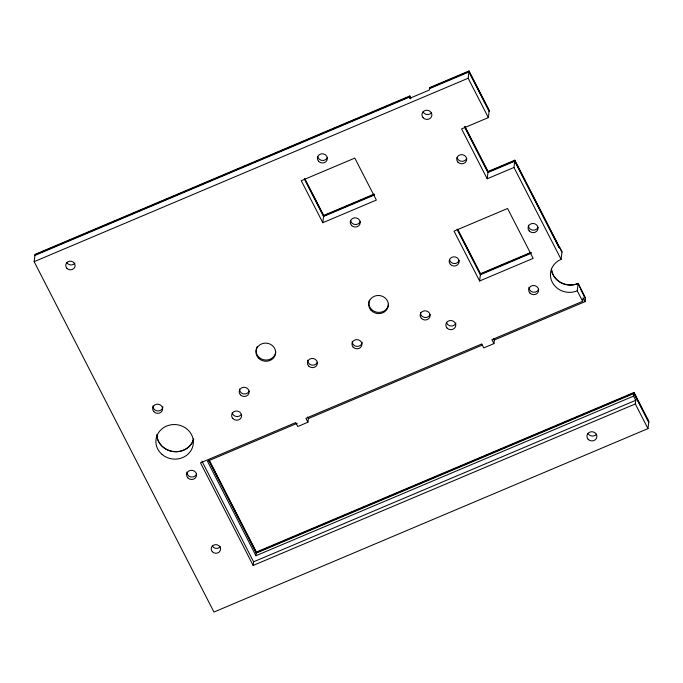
<?xml version="1.0" encoding="UTF-8"?>
<svg xmlns="http://www.w3.org/2000/svg" width="683" height="683" viewBox="0 0 683 683"><rect width="100%" height="100%" fill="white"/><g stroke="black" fill="none" stroke-linecap="round" stroke-linejoin="round"><path stroke-width="1.02" d="M634.037 392.46L633.593 396.097L255.946 555.714L256.39 552.069L634.037 392.46L648.85 421.334L647.971 428.608L213.958 612.045L34.15 261.666L35.029 254.392L409.86 95.97L410.807 97.823M633.593 396.097L635.745 400.298L635.31 403.935L253.154 565.456L253.598 561.819L201.895 461.076M322.811 222.709L301.263 180.713L354.81 158.08L376.359 200.076L322.811 222.709L323.691 215.427L305.019 179.031M253.154 565.456L200.495 462.835L295.748 422.572L297.771 426.516L307.913 422.222L308.357 418.585L307.546 417.014M409.86 95.97L409.561 98.395L429.291 90.062L429.581 87.637L469.042 70.955L489.241 110.33L488.362 117.604L461.588 128.916L487.184 178.784L513.957 167.472L514.837 160.189L488.063 171.51L487.184 178.784M488.362 117.604L468.162 78.238L469.042 70.955M479.611 280.986L454.024 231.127L507.571 208.494L533.158 258.362L479.611 280.986L480.499 273.712L457.798 229.488M307.913 422.222L305.89 418.286L481.754 343.959L483.769 347.903L493.92 343.609L494.355 339.972L493.553 338.401M493.92 343.609L491.897 339.673L582.642 301.323L577.255 290.821A18.765 17.271 6.9 0 1 552.265 282.224A18.765 17.271 6.9 0 1 561.093 259.327L561.998 251.882L559.3 246.631L559.155 247.818L514.709 161.214L487.935 172.526L464.764 127.362M577.255 290.821L578.16 283.377A18.765 17.271 6.9 0 1 551.42 268.957M582.642 301.323L583.086 297.677L585.109 301.621L494.355 339.972M585.109 301.621L585.544 297.976L578.142 283.547A18.765 17.271 6.9 0 1 551.403 269.128M34.97 254.904L409.8 96.482L410.748 98.335M429.522 88.141L468.982 71.467L489.182 110.834M34.91 255.408L409.732 96.995L410.688 98.847M429.462 88.653L468.914 71.98L489.122 111.346M34.15 261.666L468.162 78.238M323.691 215.427L374.318 194.032M374.258 194.544L323.631 215.939L304.473 178.613M374.199 195.048L323.571 216.443L304.413 179.117M480.499 273.712L531.118 252.317M531.058 252.821L480.431 274.224L457.26 229.061M530.998 253.333L480.371 274.728L457.192 229.573M297.233 423.289L207.461 461.23L255.946 555.714M308.357 418.585L482.249 345.094M253.598 561.819L635.745 400.298M578.16 283.377L585.425 299M514.837 160.189L561.972 252.053M559.223 247.314L514.777 160.701L488.004 172.014L464.824 126.859M580.772 289.302L585.485 298.488M648.79 421.838L633.969 392.973L256.33 552.581L208.81 459.992M648.73 422.35L633.909 393.485L256.262 553.093L208.75 460.496M513.957 167.472L561.093 259.327M635.31 403.935L647.971 428.608M464.884 126.346L488.063 171.51M209.357 460.427L256.39 552.069M193.656 439.152A18.765 17.271 6.9 0 1 173.644 451.676A18.765 17.271 6.9 0 1 156.791 435.08M193.673 438.981A18.765 17.271 6.9 0 1 173.67 451.506A18.765 17.271 6.9 0 1 156.817 434.909M275.761 351.865A9.852 9.067 6.9 0 1 263.075 359.608A9.852 9.067 6.9 0 1 257.38 346.358M388.49 304.225A9.852 9.067 6.9 0 1 376.64 312.182A9.852 9.067 6.9 0 1 369.401 300.144M220.327 546.613A4.687 4.32 6.9 0 1 212.234 545.888M74.865 263.168A4.687 4.32 6.9 0 1 66.772 262.443M241.184 414.675A5.003 4.602 6.9 0 1 232.152 412.745M455.962 323.085A5.003 4.602 6.9 0 1 446.34 322.214M196.602 474.096A5.003 4.602 6.9 0 1 186.903 472.03M162.93 406.786A5.003 4.602 6.9 0 1 157.56 410.927A5.003 4.602 6.9 0 1 152.958 405.89M538.674 289.276A5.003 4.602 6.9 0 1 528.975 287.21M431.63 112.661A5.003 4.602 6.9 0 1 422.999 111.884M596.626 434.166A5.003 4.602 6.9 0 1 587.995 433.389M466.711 158.405A5.003 4.602 6.9 0 1 457.081 157.542M538.05 227.26A5.003 4.602 6.9 0 1 528.36 225.194M430.136 314.59A5.003 4.602 6.9 0 1 420.446 312.515M362.212 342.234A5.003 4.602 6.9 0 1 356.842 346.375A5.003 4.602 6.9 0 1 352.249 341.338M317.407 362.229A5.003 4.602 6.9 0 1 307.709 360.163M249.184 391.069A5.003 4.602 6.9 0 1 239.494 388.994M459.147 260.616A5.003 4.602 6.9 0 1 449.516 259.745M360.248 221.608A5.003 4.602 6.9 0 1 350.618 220.737M327.388 157.568A5.003 4.602 6.9 0 1 317.757 156.706M162.093 454.46A18.765 17.271 6.9 0 0 192.956 445.751A18.765 17.271 6.9 0 0 168.821 425.287A18.765 17.271 6.9 0 0 162.093 454.46M212.319 551.693A4.687 4.32 6.9 0 0 220.293 550.472A4.687 4.32 6.9 0 0 215.017 544.684A4.687 4.32 6.9 0 0 212.319 551.693M66.857 268.248A4.687 4.32 6.9 0 0 74.831 267.027A4.687 4.32 6.9 0 0 69.555 261.239A4.687 4.32 6.9 0 0 66.857 268.248M258.328 357.96A9.852 9.067 6.9 0 0 275.078 355.391A9.852 9.067 6.9 0 0 264.005 343.242A9.852 9.067 6.9 0 0 258.328 357.96M371.057 310.313A9.852 9.067 6.9 0 0 387.807 307.743A9.852 9.067 6.9 0 0 376.734 295.594A9.852 9.067 6.9 0 0 371.057 310.313M232.826 418.551A5.003 4.602 6.9 0 0 241.338 417.245A5.003 4.602 6.9 0 0 235.712 411.081A5.003 4.602 6.9 0 0 232.826 418.551M447.015 328.028A5.003 4.602 6.9 0 0 455.518 326.722A5.003 4.602 6.9 0 0 449.892 320.549A5.003 4.602 6.9 0 0 447.015 328.028M187.791 477.827A5.003 4.602 6.9 0 0 196.303 476.521A5.003 4.602 6.9 0 0 190.677 470.348A5.003 4.602 6.9 0 0 187.791 477.827M153.854 411.687A5.003 4.602 6.9 0 0 162.366 410.381A5.003 4.602 6.9 0 0 156.74 404.216A5.003 4.602 6.9 0 0 153.854 411.687M529.871 293.007A5.003 4.602 6.9 0 0 538.375 291.701A5.003 4.602 6.9 0 0 532.749 285.537A5.003 4.602 6.9 0 0 529.871 293.007M588.114 439.263A5.003 4.602 6.9 0 0 596.626 437.957A5.003 4.602 6.9 0 0 591 431.784A5.003 4.602 6.9 0 0 588.114 439.263M423.127 117.758A5.003 4.602 6.9 0 0 431.63 116.452A5.003 4.602 6.9 0 0 426.004 110.279A5.003 4.602 6.9 0 0 423.127 117.758M457.909 162.144A5.003 4.602 6.9 0 0 466.412 160.838A5.003 4.602 6.9 0 0 460.786 154.665A5.003 4.602 6.9 0 0 457.909 162.144M529.248 230.991A5.003 4.602 6.9 0 0 537.76 229.684A5.003 4.602 6.9 0 0 532.134 223.52A5.003 4.602 6.9 0 0 529.248 230.991M421.334 318.321A5.003 4.602 6.9 0 0 429.846 317.014A5.003 4.602 6.9 0 0 424.22 310.842A5.003 4.602 6.9 0 0 421.334 318.321M353.145 347.143A5.003 4.602 6.9 0 0 361.649 345.837A5.003 4.602 6.9 0 0 356.022 339.664A5.003 4.602 6.9 0 0 353.145 347.143M308.605 365.96A5.003 4.602 6.9 0 0 317.117 364.654A5.003 4.602 6.9 0 0 311.491 358.49A5.003 4.602 6.9 0 0 308.605 365.96M240.382 394.8A5.003 4.602 6.9 0 0 248.894 393.493A5.003 4.602 6.9 0 0 243.268 387.321A5.003 4.602 6.9 0 0 240.382 394.8M450.336 264.347A5.003 4.602 6.9 0 0 458.848 263.04A5.003 4.602 6.9 0 0 453.222 256.868A5.003 4.602 6.9 0 0 450.336 264.347M351.446 225.339A5.003 4.602 6.9 0 0 359.958 224.033A5.003 4.602 6.9 0 0 354.323 217.86A5.003 4.602 6.9 0 0 351.446 225.339M318.577 161.299A5.003 4.602 6.9 0 0 327.089 159.993A5.003 4.602 6.9 0 0 321.462 153.829A5.003 4.602 6.9 0 0 318.577 161.299"/></g></svg>
